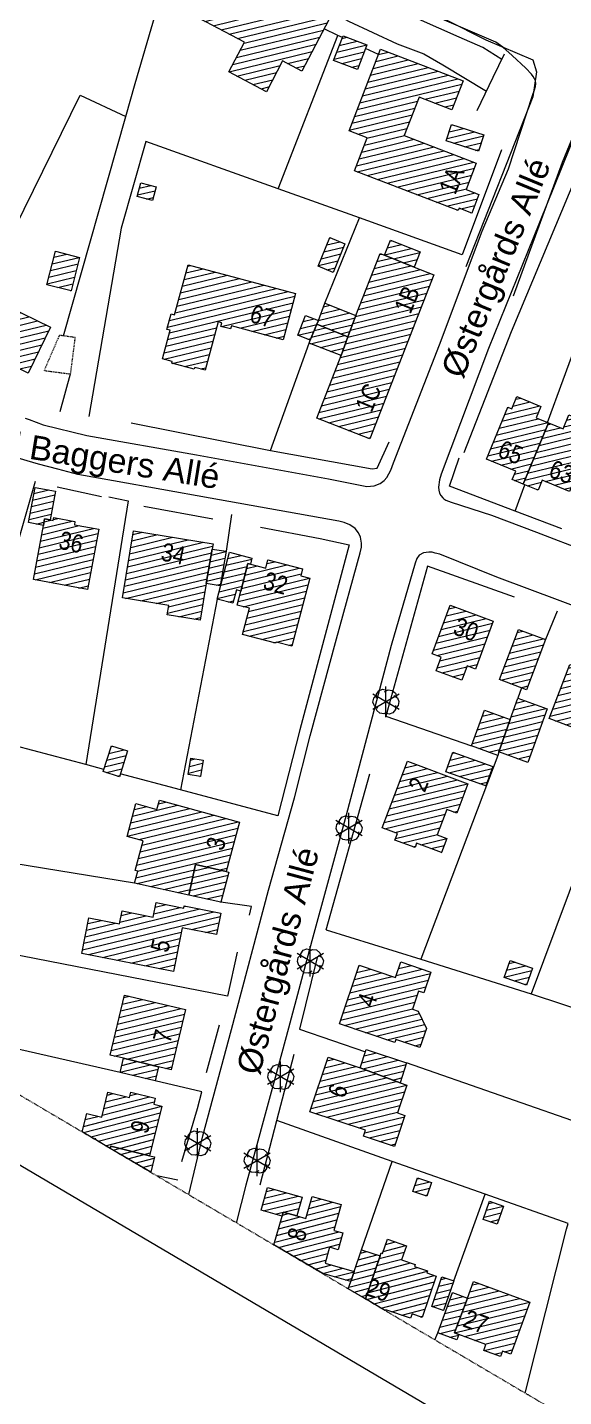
# Model space of a CAD drawing. Header units: metres. Extents: x 585637 to 586843, y 6137463 to 6138529.
# Drawn here: x 586256.3 to 586344.9, y 6137614.9 to 6137841.2 of the extents above; entities that cross this region are included whole.
import ezdxf
from ezdxf.enums import TextEntityAlignment as Align

# ---------------------------------------------------------------- set-up
doc = ezdxf.new("R2010")
doc.units = ezdxf.units.M
doc.header["$MEASUREMENT"] = 0
for name, pattern in [('DGN Style 3', [0.16129, 0.115207, -0.046083]), ('DGN Style 4', [34.633132, 17.30575, -8.652875, 0.021632, -8.652875]), ('DGN_STYLE_2', [0.030554, 0.018333, -0.012222])]:
    doc.linetypes.add(name, pattern=pattern)
for name, color, linetype, lineweight in [('adresse', 7, 'Continuous', 13), ('bygning', 252, 'Continuous', 0), ('bygning projekteret', 252, 'DGN Style 3', 13), ('bygværk', 252, 'DGN Style 4', 13), ('FRAME', 7, 'Continuous', 13), ('Grundkort', 7, 'Continuous', 13), ('hegn', 252, 'Continuous', 13), ('træ', 252, 'Continuous', 13), ('vandløbskant', 252, 'Continuous', 13), ('vejkant', 252, 'Continuous', 13), ('vejnavn', 7, 'Continuous', 13)]:
    doc.layers.add(name, color=color, linetype=linetype, lineweight=lineweight)
doc.layers.add('TC_S_VRM_20X05', color=6, linetype='DGN_STYLE_2', lineweight=0, plot=False)
doc.styles.add('Style-Arial', font='arial.ttf')

# ---------------------------------------------------------------- blocks, each defined once
blk = doc.blocks.new('TRAE')
at = {"color": 0, "linetype": 'ByBlock', "lineweight": -2}
for p, q in [((0, -0.253), (0, 0.253)), ((0.219, -0.127), (-0.219, 0.127)), ((0.219, 0.127), (-0.219, -0.127))]:
    blk.add_line(p, q, dxfattribs=at)
at = {"color": 0, "linetype": 'ByBlock', "lineweight": -2, "flags": 128}
for points in [[(-0.132, -0.104), (-0.188, -0.067), (-0.214, -0.005), (-0.202, 0.061), (-0.16, 0.104)], [(-0.155, 0.06), (-0.155, 0.126), (-0.117, 0.182), (-0.055, 0.207), (0.01, 0.192), (0.012, 0.191)], [(-0.023, 0.167), (0.038, 0.197), (0.105, 0.188), (0.156, 0.143), (0.174, 0.084)], [(0.133, 0.104), (0.189, 0.068), (0.216, 0.006), (0.203, -0.06), (0.162, -0.105)], [(0.027, -0.165), (-0.033, -0.196), (-0.099, -0.189), (-0.15, -0.145), (-0.169, -0.087)], [(0.158, -0.061), (0.156, -0.128), (0.117, -0.183), (0.054, -0.206), (-0.011, -0.19)]]:
    blk.add_lwpolyline(points, dxfattribs=at)

msp = doc.modelspace()

# ---------------------------------------------------------------- hatches: boundary and pattern name
at = {"layer": 'bygning', "lineweight": 0}
h = msp.add_hatch(dxfattribs=at)
h.set_pattern_fill('HATCH', color=256, scale=0.1, style=0, pattern_type=2)
h.set_pattern_definition([(13.65, (586286.0594, 6137794.9809), (-0.235989, 0.971756), [])])
h.paths.add_polyline_path([(586285.8, 6137842.15), (586278.92, 6137845.77), (586282.54, 6137852.64), (586283.48, 6137854.43), (586306.16, 6137842.51), (586301.69, 6137834.01), (586298.49, 6137835.69), (586295.82, 6137830.62), (586289.62, 6137833.89), (586292.2, 6137838.79), (586288.92, 6137840.51)], flags=0)
h = msp.add_hatch(dxfattribs=at)
h.set_pattern_fill('HATCH', color=256, scale=0.1, style=0, pattern_type=2)
h.set_pattern_definition([(13.65, (586300.9185, 6137840.6997), (-0.23599, 0.971756), [])])
h.paths.add_polyline_path([(586306.92, 6137835.79), (586308.37, 6137839.58), (586308.48, 6137839.87), (586312.43, 6137838.37), (586312.2, 6137837.77), (586310.87, 6137834.28)], flags=0)
h = msp.add_hatch(dxfattribs=at)
h.set_pattern_fill('HATCH', color=256, scale=0.1, style=0, pattern_type=2)
h.set_pattern_definition([(13.65, (586328.1161, 6137822.6007), (-0.23599, 0.971756), [])])
h.paths.add_polyline_path([(586328.33, 6137832.41), (586326.49, 6137827.63), (586321.05, 6137829.73), (586318.61, 6137823.37), (586330.51, 6137818.8), (586328.84, 6137814.45), (586330.95, 6137813.63), (586329.76, 6137810.53), (586327.66, 6137811.34), (586327.51, 6137810.96), (586310.38, 6137817.55), (586312.47, 6137822.99), (586309.47, 6137824.14), (586314.66, 6137837.65)], flags=0)
h = msp.add_hatch(dxfattribs=at)
h.set_pattern_fill('HATCH', color=256, scale=0.1, style=0, pattern_type=2)
h.set_pattern_definition([(13.65, (586317.3541, 6137797.1734), (-0.23599, 0.971756), [])])
h.paths.add_polyline_path([(586330.89, 6137820.76), (586325.54, 6137822.47), (586326.41, 6137825.18), (586331.75, 6137823.47)], flags=0)
h = msp.add_hatch(dxfattribs=at)
h.set_pattern_fill('HATCH', color=256, scale=0.1, style=0, pattern_type=2)
h.set_pattern_definition([(13.65, (586261.4569, 6137801.1175), (-0.23599, 0.971756), [])])
h.paths.add_polyline_path([(586275.04, 6137815.54), (586277.57, 6137814.88), (586276.97, 6137812.62), (586274.44, 6137813.29)], flags=0)
h = msp.add_hatch(dxfattribs=at)
h.set_pattern_fill('HATCH', color=256, scale=0.1, style=0, pattern_type=2)
h.set_pattern_definition([(13.65, (586276.0127, 6137814.5248), (-0.23599, 0.971756), [])])
h.paths.add_polyline_path([(586306.86, 6137800.75), (586304.36, 6137801.77), (586306.29, 6137806.49), (586308.79, 6137805.47)], flags=0)
h = msp.add_hatch(dxfattribs=at)
h.set_pattern_fill('HATCH', color=256, scale=0.1, style=0, pattern_type=2)
h.set_pattern_definition([(13.65, (586251.2079, 6137807.1205), (-0.23599, 0.971756), [])])
h.paths.add_polyline_path([(586263.54, 6137797.69), (586259.54, 6137798.71), (586260.94, 6137804.24), (586264.95, 6137803.22)], flags=0)
h = msp.add_hatch(dxfattribs=at)
h.set_pattern_fill('HATCH', color=256, scale=0.1, style=0, pattern_type=2)
h.set_pattern_definition([(13.65, (586309.1504, 6137837.3647), (-0.235989, 0.971756), [])])
h.paths.add_polyline_path([(586323.49, 6137800.34), (586312.93, 6137773.24), (586304.14, 6137776.67), (586308.16, 6137786.99), (586309.3, 6137790.08), (586310.62, 6137793.65), (586314.6, 6137803.87), (586315.34, 6137803.58), (586320.24, 6137801.61)], flags=0)
h = msp.add_hatch(dxfattribs=at)
h.set_pattern_fill('HATCH', color=256, scale=0.1, style=0, pattern_type=2)
h.set_pattern_definition([(13.65, (586306.3725, 6137803.528), (-0.23599, 0.971756), [])])
h.paths.add_polyline_path([(586316.31, 6137806.06), (586321.23, 6137804.15), (586320.24, 6137801.61), (586315.34, 6137803.58)], flags=0)
h = msp.add_hatch(dxfattribs=at)
h.set_pattern_fill('HATCH', color=256, scale=0.1, style=0, pattern_type=2)
h.set_pattern_definition([(13.65, (586305.8915, 6137788.8494), (-0.23599, 0.971756), [])])
h.paths.add_polyline_path([(586300.65, 6137797.24), (586298.59, 6137789.58), (586290.02, 6137791.89), (586289.88, 6137791.4), (586288.27, 6137791.83), (586288.43, 6137792.42), (586287.82, 6137792.58), (586285.67, 6137784.59), (586283.98, 6137785.05), (586283.9, 6137784.73), (586280.18, 6137785.73), (586280.26, 6137786.04), (586278.65, 6137786.48), (586279.91, 6137791.19), (586279.38, 6137791.33), (586280.07, 6137793.89), (586280.65, 6137793.73), (586282.87, 6137802.02)], flags=0)
h = msp.add_hatch(dxfattribs=at)
h.set_pattern_fill('HATCH', color=256, scale=0.1, style=0, pattern_type=2)
h.set_pattern_definition([(13.65, (586241.9624, 6137795.0013), (-0.23599, 0.971756), [])])
h.paths.add_polyline_path([(586260.12, 6137791.68), (586256.44, 6137784.11), (586246.93, 6137788.74), (586250.61, 6137796.31)], flags=0)
h = msp.add_hatch(dxfattribs=at)
h.set_pattern_fill('HATCH', color=256, scale=0.1, style=0, pattern_type=2)
h.set_pattern_definition([(13.65, (586302.4477, 6137791.279), (-0.23599, 0.97176), [])])
h.paths.add_polyline_path([(586304.15, 6137792.19), (586304.4, 6137792.8), (586305.5, 6137795.64), (586310.62, 6137793.65), (586309.3, 6137790.08)], flags=0)
h = msp.add_hatch(dxfattribs=at)
h.set_pattern_fill('HATCH', color=256, scale=0.1, style=0, pattern_type=2)
h.set_pattern_definition([(13.65, (586317.8049, 6137804.7164), (-0.23599, 0.971756), [])])
h.paths.add_polyline_path([(586304.15, 6137792.19), (586303.07, 6137789.56), (586301.02, 6137790.36), (586302.29, 6137793.62), (586304.4, 6137792.8)], flags=0)
h = msp.add_hatch(dxfattribs=at)
h.set_pattern_fill('HATCH', color=256, scale=0.1, style=0, pattern_type=2)
h.set_pattern_definition([(13.65, (586306.4706, 6137792.864), (-0.23599, 0.97176), [])])
h.paths.add_polyline_path([(586309.3, 6137790.08), (586308.16, 6137786.99), (586302.88, 6137789.05), (586303.07, 6137789.56), (586304.15, 6137792.19)], flags=0)
h = msp.add_hatch(dxfattribs=at)
h.set_pattern_fill('HATCH', color=256, scale=0.1, style=0, pattern_type=2)
h.set_pattern_definition([(13.65, (586348.2428, 6137763.9773), (-0.23599, 0.971756), [])])
h.paths.add_polyline_path([(586338.25, 6137765.77), (586336.46, 6137766.51), (586337.03, 6137767.89), (586332.17, 6137769.89), (586335.71, 6137778.47), (586336.37, 6137778.2), (586337.21, 6137780.24), (586341.17, 6137778.61), (586340.39, 6137776.72), (586342.42, 6137775.88)], flags=0)
h = msp.add_hatch(dxfattribs=at)
h.set_pattern_fill('HATCH', color=256, scale=0.1, style=0, pattern_type=2)
h.set_pattern_definition([(13.65, (586335.176, 6137771.7827), (-0.23599, 0.971756), [])])
h.paths.add_polyline_path([(586342.42, 6137775.88), (586344.86, 6137774.88), (586345.81, 6137777.19), (586349.29, 6137775.76), (586348.48, 6137773.78), (586349.53, 6137773.35), (586345.9, 6137764.55), (586341.41, 6137766.4), (586340.73, 6137764.75), (586338.25, 6137765.77)], flags=0)
h = msp.add_hatch(dxfattribs=at)
h.set_pattern_fill('HATCH', color=256, scale=0.1, style=0, pattern_type=2)
h.set_pattern_definition([(13.65, (586275.5706, 6137751.1138), (-0.23599, 0.971756), [])])
h.paths.add_polyline_path([(586259.16, 6137760.02), (586258.96, 6137758.94), (586256.49, 6137759.39), (586257.57, 6137765.21), (586260.94, 6137764.59), (586260.06, 6137759.85)], flags=0)
h = msp.add_hatch(dxfattribs=at)
h.set_pattern_fill('HATCH', color=256, scale=0.1, style=0, pattern_type=2)
h.set_pattern_definition([(13.65, (586257.7261, 6137761.275), (-0.23599, 0.971756), [])])
h.paths.add_polyline_path([(586259.16, 6137760.02), (586260.06, 6137759.85), (586260.57, 6137759.75), (586260.66, 6137760.22), (586264.18, 6137759.56), (586264.08, 6137759.03), (586268.1, 6137758.29), (586266.24, 6137748.31), (586257.3, 6137749.97), (586258.96, 6137758.94)], flags=0)
h = msp.add_hatch(dxfattribs=at)
h.set_pattern_fill('HATCH', color=256, scale=0.1, style=0, pattern_type=2)
h.set_pattern_definition([(13.65, (586287.9593, 6137751.6254), (-0.23599, 0.971756), [])])
h.paths.add_polyline_path([(586285.87, 6137749.34), (586284.88, 6137743.27), (586279.42, 6137744.16), (586279.67, 6137745.69), (586272.02, 6137746.94), (586273.84, 6137758.06), (586287, 6137755.9), (586286.85, 6137755.03)], flags=0)
h = msp.add_hatch(dxfattribs=at)
h.set_pattern_fill('HATCH', color=256, scale=0.1, style=0, pattern_type=2)
h.set_pattern_definition([(13.65, (586290.2566, 6137749.7292), (-0.23599, 0.97176), [])])
h.paths.add_polyline_path([(586289.14, 6137754.65), (586288.2, 6137748.96), (586285.87, 6137749.34), (586286.85, 6137755.03)], flags=0)
h = msp.add_hatch(dxfattribs=at)
h.set_pattern_fill('HATCH', color=256, scale=0.1, style=0, pattern_type=2)
h.set_pattern_definition([(13.65, (586290.4743, 6137749.5759), (-0.23599, 0.97176), [])])
h.paths.add_polyline_path([(586292.77, 6137752.66), (586291.59, 6137748.07), (586290.85, 6137748.26), (586290.28, 6137746.07), (586287.67, 6137746.75), (586289.69, 6137754.49), (586293.43, 6137753.51), (586293.18, 6137752.55)], flags=0)
h = msp.add_hatch(dxfattribs=at)
h.set_pattern_fill('HATCH', color=256, scale=0.1, style=0, pattern_type=2)
h.set_pattern_definition([(13.65, (586283.337, 6137718.7068), (-0.23599, 0.971756), [])])
h.paths.add_polyline_path([(586293.18, 6137752.55), (586295.72, 6137751.89), (586296.07, 6137753.22), (586301.79, 6137751.73), (586301.5, 6137750.6), (586302.97, 6137750.22), (586300.03, 6137738.97), (586297.43, 6137739.64), (586297.38, 6137739.45), (586291.87, 6137740.88), (586293, 6137745.23), (586290.99, 6137745.75), (586291.59, 6137748.07), (586292.77, 6137752.66)], flags=0)
h = msp.add_hatch(dxfattribs=at)
h.set_pattern_fill('HATCH', color=256, scale=0.1, style=0, pattern_type=2)
h.set_pattern_definition([(13.6499, (586425.2875, 6137754.8306), (-0.235989, 0.971756), [])])
h.paths.add_polyline_path([(586326.2, 6137745.75), (586333.32, 6137743.08), (586330.36, 6137735.19), (586328.99, 6137735.7), (586328.1, 6137733.33), (586323.88, 6137734.91), (586324.72, 6137737.14), (586323.19, 6137737.72)], flags=0)
h = msp.add_hatch(dxfattribs=at)
h.set_pattern_fill('HATCH', color=256, scale=0.1, style=0, pattern_type=2)
h.set_pattern_definition([(13.65, (586329.0761, 6137738.2036), (-0.23599, 0.971756), [])])
h.paths.add_polyline_path([(586338.82, 6137731.75), (586334.34, 6137733.44), (586337.47, 6137741.74), (586341.94, 6137740.05)], flags=0)
h = msp.add_hatch(dxfattribs=at)
h.set_pattern_fill('HATCH', color=256, scale=0.1, style=0, pattern_type=2)
h.set_pattern_definition([(13.65, (586336.8842, 6137684.8349), (-0.235989, 0.971756), [])])
h.paths.add_polyline_path([(586345.95, 6137735.92), (586350.52, 6137734.18), (586351.29, 6137735.2), (586353.39, 6137734.39), (586353.7, 6137733.21), (586354.51, 6137732.9), (586352.83, 6137728.5), (586355.12, 6137727.63), (586353.72, 6137723.98), (586351.5, 6137724.83), (586351.09, 6137723.75), (586342.55, 6137727)], flags=0)
h = msp.add_hatch(dxfattribs=at)
h.set_pattern_fill('HATCH', color=256, scale=0.1, style=0, pattern_type=2)
h.set_pattern_definition([(13.65, (586347.2761, 6137726.8896), (-0.23599, 0.971756), [])])
h.paths.add_polyline_path([(586336.08, 6137726.87), (586337.35, 6137730.38), (586342.23, 6137728.6), (586339.02, 6137719.76), (586334.24, 6137721.5)], flags=0)
h = msp.add_hatch(dxfattribs=at)
h.set_pattern_fill('HATCH', color=256, scale=0.1, style=0, pattern_type=2)
h.set_pattern_definition([(13.65, (586336.5137, 6137722.4263), (-0.23599, 0.97176), [])])
h.paths.add_polyline_path([(586334.24, 6137721.5), (586334.04, 6137720.92), (586329.72, 6137722.49), (586331.86, 6137728.4), (586336.08, 6137726.87)], flags=0)
h = msp.add_hatch(dxfattribs=at)
h.set_pattern_fill('HATCH', color=256, scale=0.1, style=0, pattern_type=2)
h.set_pattern_definition([(13.65, (586247.6081, 6137721.0121), (-0.23599, 0.971756), [])])
h.paths.add_polyline_path([(586270.19, 6137722.51), (586272.87, 6137721.65), (586271.51, 6137717.4), (586268.82, 6137718.26)], flags=0)
h = msp.add_hatch(dxfattribs=at)
h.set_pattern_fill('HATCH', color=256, scale=0.1, style=0, pattern_type=2)
h.set_pattern_definition([(13.65, (586270.0994, 6137720.0368), (-0.23599, 0.971756), [])])
h.paths.add_polyline_path([(586285.36, 6137720.11), (586284.93, 6137717.41), (586282.87, 6137717.74), (586283.31, 6137720.44)], flags=0)
h = msp.add_hatch(dxfattribs=at)
h.set_pattern_fill('HATCH', color=256, scale=0.1, style=0, pattern_type=2)
h.set_pattern_definition([(13.65, (586331.8901, 6137723.5939), (-0.23599, 0.97176), [])])
h.paths.add_polyline_path([(586333.23, 6137719.09), (586332.08, 6137715.86), (586325.5, 6137718.21), (586326.65, 6137721.43)], flags=0)
h = msp.add_hatch(dxfattribs=at)
h.set_pattern_fill('HATCH', color=256, scale=0.1, style=0, pattern_type=2)
h.set_pattern_definition([(13.65, (586329.1677, 6137718.3185), (-0.23599, 0.971756), [])])
h.paths.add_polyline_path([(586329.12, 6137716.22), (586327.29, 6137711.36), (586325.64, 6137711.99), (586324.05, 6137707.76), (586325.65, 6137707.16), (586324.78, 6137704.84), (586320.65, 6137706.4), (586320.39, 6137705.69), (586317.07, 6137706.93), (586317.47, 6137708), (586314.95, 6137708.94), (586319.11, 6137719.98)], flags=0)
h = msp.add_hatch(dxfattribs=at)
h.set_pattern_fill('HATCH', color=256, scale=0.1, style=0, pattern_type=2)
h.set_pattern_definition([(13.65, (586285.8747, 6137698.3789), (-0.23599, 0.971756), [])])
h.paths.add_polyline_path([(586284.11, 6137702.86), (586283.01, 6137697.83), (586274, 6137699.81), (586274.54, 6137701.78), (586274.12, 6137701.9), (586275.45, 6137706.8), (586272.79, 6137707.53), (586274.26, 6137712.94), (586277.71, 6137712), (586278.12, 6137713.49), (586291.37, 6137709.88), (586289.16, 6137701.75)], flags=0)
h = msp.add_hatch(dxfattribs=at)
h.set_pattern_fill('HATCH', color=256, scale=0.1, style=0, pattern_type=2)
h.set_pattern_definition([(13.65, (586283.5993, 6137694.5628), (-0.23599, 0.97176), [])])
h.paths.add_polyline_path([(586289.16, 6137701.75), (586289.62, 6137701.62), (586288.28, 6137696.68), (586283.01, 6137697.83), (586284.11, 6137702.86)], flags=0)
h = msp.add_hatch(dxfattribs=at)
h.set_pattern_fill('HATCH', color=256, scale=0.1, style=0, pattern_type=2)
h.set_pattern_definition([(13.65, (586275.8441, 6137677.9321), (-0.23599, 0.971756), [])])
h.paths.add_polyline_path([(586265.33, 6137688.2), (586266.48, 6137694.06), (586271.53, 6137693.06), (586271.96, 6137695.2), (586277.09, 6137694.18), (586277.57, 6137696.58), (586282.15, 6137695.67), (586282.23, 6137696.05), (586288.29, 6137694.85), (586287.59, 6137691.3), (586281.88, 6137692.43), (586280.45, 6137685.21)], flags=0)
h = msp.add_hatch(dxfattribs=at)
h.set_pattern_fill('HATCH', color=256, scale=0.1, style=0, pattern_type=2)
h.set_pattern_definition([(13.65, (586324.8383, 6137713.1409), (-0.235989, 0.971756), [])])
h.paths.add_polyline_path([(586307.87, 6137676.54), (586311.14, 6137686.23), (586317.16, 6137684.19), (586318.04, 6137686.78), (586323.01, 6137685.11), (586321.84, 6137681.65), (586320.96, 6137681.95), (586319.96, 6137678.97), (586320.91, 6137678.65), (586322.25, 6137675.76), (586321.19, 6137672.64), (586317.2, 6137673.98), (586317.02, 6137673.45)], flags=0)
h = msp.add_hatch(dxfattribs=at)
h.set_pattern_fill('HATCH', color=256, scale=0.1, style=0, pattern_type=2)
h.set_pattern_definition([(13.65, (586346.6155, 6137687.0702), (-0.23599, 0.971756), [])])
h.paths.add_polyline_path([(586336.08, 6137687.04), (586339.79, 6137685.75), (586338.82, 6137682.94), (586335.1, 6137684.23)], flags=0)
h = msp.add_hatch(dxfattribs=at)
h.set_pattern_fill('HATCH', color=256, scale=0.1, style=0, pattern_type=2)
h.set_pattern_definition([(13.65, (586273.1935, 6137669.7836), (-0.23599, 0.971756), [])])
h.paths.add_polyline_path([(586272.2, 6137670.85), (586269.99, 6137671.38), (586272.36, 6137681.3), (586282.43, 6137678.89), (586280.05, 6137668.95), (586278, 6137669.44)], flags=0)
h = msp.add_hatch(dxfattribs=at)
h.set_pattern_fill('HATCH', color=256, scale=0.1, style=0, pattern_type=2)
h.set_pattern_definition([(13.65, (586252.8249, 6137684.5876), (-0.23599, 0.971756), [])])
h.paths.add_polyline_path([(586277.45, 6137667.13), (586271.64, 6137668.52), (586272.2, 6137670.85), (586278, 6137669.44)], flags=0)
h = msp.add_hatch(dxfattribs=at)
h.set_pattern_fill('HATCH', color=256, scale=0.1, style=0, pattern_type=2)
h.set_pattern_definition([(13.65, (586314.8097, 6137669.5085), (-0.23599, 0.971756), [])])
h.paths.add_polyline_path([(586317.9, 6137666.79), (586319, 6137666.43), (586317.47, 6137661.82), (586318.7, 6137661.42), (586317, 6137656.3), (586311.88, 6137658), (586312.2, 6137658.98), (586303.01, 6137662.03), (586306, 6137671.04), (586311.32, 6137669.28)], flags=0)
h = msp.add_hatch(dxfattribs=at)
h.set_pattern_fill('HATCH', color=256, scale=0.1, style=0, pattern_type=2)
h.set_pattern_definition([(13.65, (586314.037, 6137676.8895), (-0.23599, 0.97176), [])])
h.paths.add_polyline_path([(586312.33, 6137672.31), (586318.99, 6137670.1), (586317.9, 6137666.79), (586311.32, 6137669.28)], flags=0)
h = msp.add_hatch(dxfattribs=at)
h.set_pattern_fill('HATCH', color=256, scale=0.1, style=0, pattern_type=2)
h.set_pattern_definition([(13.65, (586303.582, 6137644.7158), (-0.23599, 0.971756), [])])
h.paths.add_polyline_path([(586320.04, 6137648.85), (586320.79, 6137651.09), (586323.1, 6137650.32), (586322.34, 6137648.08)], flags=0)
h = msp.add_hatch(dxfattribs=at)
h.set_pattern_fill('HATCH', color=256, scale=0.1, style=0, pattern_type=2)
h.set_pattern_definition([(13.6499, (586363.9653, 6137625.2673), (-0.235989, 0.971756), [])])
h.paths.add_polyline_path([(586298.6, 6137645.43), (586298.41, 6137644.76), (586294.94, 6137645.74), (586296.01, 6137649.5), (586301.7, 6137647.89), (586300.82, 6137644.8)], flags=0)
h = msp.add_hatch(dxfattribs=at)
h.set_pattern_fill('HATCH', color=256, scale=0.1, style=0, pattern_type=2)
h.set_pattern_definition([(13.65, (586321.4792, 6137649.3202), (-0.23599, 0.971756), [])])
h.paths.add_polyline_path([(586331.65, 6137644.22), (586332.68, 6137647.22), (586335.01, 6137646.42), (586333.98, 6137643.42)], flags=0)
h = msp.add_hatch(dxfattribs=at)
h.set_pattern_fill('HATCH', color=256, scale=0.1, style=0, pattern_type=2)
h.set_pattern_definition([(13.65, (586326.8212, 6137627.6178), (-0.23599, 0.97176), [])])
h.paths.add_polyline_path([(586323.14, 6137629.84), (586324.83, 6137634.75), (586326.78, 6137634.08), (586325.1, 6137629.17)], flags=0)
h = msp.add_hatch(dxfattribs=at)
h.set_pattern_fill('HATCH', color=256, scale=0.1, style=0, pattern_type=2)
h.set_pattern_definition([(13.65, (586329.7314, 6137626.6602), (-0.23599, 0.97176), [])])
h.paths.add_polyline_path([(586327.62, 6137625.18), (586327.31, 6137624.34), (586324.15, 6137625.49), (586326.57, 6137632.12), (586329.06, 6137631.21), (586326.91, 6137625.45)], flags=0)
h = msp.add_hatch(dxfattribs=at)
h.set_pattern_fill('HATCH', color=256, scale=0.1, style=0, pattern_type=2)
h.set_pattern_definition([(13.65, (586333.9054, 6137644.6688), (-0.23599, 0.971756), [])])
h.paths.add_polyline_path([(586329.06, 6137631.21), (586330.06, 6137633.94), (586339.33, 6137630.56), (586336.19, 6137621.96), (586334.83, 6137622.46), (586334.5, 6137621.56), (586331.76, 6137622.56), (586332.11, 6137623.54), (586327.62, 6137625.18), (586326.91, 6137625.45)], flags=0)

# ---------------------------------------------------------------- linework, layer by layer
for p, q in [((586268.68, 6137661.43), (586277.28, 6137663.65)), ((586268.95, 6137662.54), (586276.47, 6137664.48)), ((586269.23, 6137663.64), (586272.59, 6137664.51)), ((586269.5, 6137664.74), (586270.53, 6137665.01)), ((586273.28, 6137664.68), (586274.42, 6137664.98)), ((586265.59, 6137659.6), (586278.51, 6137662.94)), ((586265.59, 6137658.57), (586278.24, 6137661.83)), ((586265.86, 6137660.71), (586267.98, 6137661.25)), ((586266.8, 6137657.85), (586277.97, 6137660.73)), ((586268.02, 6137657.13), (586277.7, 6137659.63)), ((586269.24, 6137656.41), (586277.43, 6137658.53)), ((586271.52, 6137655.97), (586277.16, 6137657.43)), ((586270.47, 6137655.69), (586271.53, 6137655.97)), ((586271.68, 6137654.97), (586273.58, 6137655.46)), ((586272.9, 6137654.25), (586275.62, 6137654.96)), ((586273.56, 6137655.47), (586276.89, 6137656.32)), ((586275.61, 6137654.96), (586276.62, 6137655.22)), ((586274.12, 6137653.54), (586277.26, 6137654.35)), ((586275.34, 6137652.82), (586276.99, 6137653.25)), ((586276.56, 6137652.1), (586276.72, 6137652.14)), ((586302.52, 6137644.92), (586308.1, 6137646.36)), ((586302.83, 6137646.04), (586306.78, 6137647.06)), ((586303.15, 6137647.15), (586304.86, 6137647.59)), ((586297.51, 6137641.57), (586307.47, 6137644.14)), ((586297.82, 6137642.68), (586307.78, 6137645.25)), ((586298.14, 6137643.79), (586301.4, 6137644.63)), ((586298.45, 6137644.91), (586299.49, 6137645.18)), ((586297.19, 6137640.45), (586307.15, 6137643.02)), ((586297.8, 6137639.58), (586307.84, 6137642.17)), ((586299.01, 6137638.86), (586308.22, 6137641.23)), ((586300.23, 6137638.14), (586307.91, 6137640.12)), ((586311.37, 6137638.67), (586312.4, 6137638.93)), ((586314.46, 6137637.74), (586318.58, 6137638.8)), ((586315.12, 6137638.94), (586318.86, 6137639.91)), ((586315.51, 6137640.08), (586317.14, 6137640.5)), ((586301.45, 6137637.42), (586305.96, 6137638.59)), ((586302.67, 6137636.7), (586305.64, 6137637.47)), ((586303.88, 6137635.98), (586306.61, 6137636.69)), ((586310.59, 6137636.4), (586314.33, 6137637.37)), ((586310.98, 6137637.54), (586314.12, 6137638.35)), ((586313.68, 6137635.47), (586319.65, 6137637.02)), ((586314.07, 6137636.61), (586318.2, 6137637.67)), ((586305.1, 6137635.27), (586308.52, 6137636.15)), ((586307, 6137634.72), (586310.31, 6137635.58)), ((586308.9, 6137634.18), (586309.92, 6137634.45)), ((586309.82, 6137634.14), (586313.55, 6137635.1)), ((586310.2, 6137635.27), (586313.94, 6137636.24)), ((586312.51, 6137632.07), (586323.61, 6137634.94)), ((586312.9, 6137633.21), (586322.43, 6137635.67)), ((586313.29, 6137634.34), (586320.77, 6137636.27)), ((586309.43, 6137633.01), (586313.16, 6137633.97)), ((586310.3, 6137632.2), (586312.77, 6137632.84)), ((586312.34, 6137631), (586323.58, 6137633.9)), ((586313.56, 6137630.28), (586323.19, 6137632.77)), ((586311.52, 6137631.48), (586312.38, 6137631.7)), ((586314.78, 6137629.56), (586322.8, 6137631.63)), ((586316.47, 6137628.97), (586322.41, 6137630.5)), ((586318.19, 6137628.38), (586322.02, 6137629.37)), ((586321.24, 6137628.13), (586321.63, 6137628.23))]:
    msp.add_line(p, q, dxfattribs=at)
at = {"layer": 'bygning', "lineweight": 0, "flags": 128}
for points in [[(586285.8, 6137842.15), (586278.92, 6137845.77), (586282.54, 6137852.64), (586283.48, 6137854.43), (586306.16, 6137842.51), (586301.69, 6137834.01), (586298.49, 6137835.69), (586295.82, 6137830.62), (586289.62, 6137833.89), (586292.2, 6137838.79), (586288.92, 6137840.51)], [(586306.92, 6137835.79), (586308.37, 6137839.58), (586308.48, 6137839.87), (586312.43, 6137838.37), (586312.2, 6137837.77), (586310.87, 6137834.28)], [(586328.33, 6137832.41), (586326.49, 6137827.63), (586321.05, 6137829.73), (586318.61, 6137823.37), (586330.51, 6137818.8), (586328.84, 6137814.45), (586330.95, 6137813.63), (586329.76, 6137810.53), (586327.66, 6137811.34), (586327.51, 6137810.96), (586310.38, 6137817.55), (586312.47, 6137822.99), (586309.47, 6137824.14), (586314.66, 6137837.65)], [(586330.89, 6137820.76), (586325.54, 6137822.47), (586326.41, 6137825.18), (586331.75, 6137823.47)], [(586275.04, 6137815.54), (586277.57, 6137814.88), (586276.97, 6137812.62), (586274.44, 6137813.29)], [(586306.86, 6137800.75), (586304.36, 6137801.77), (586306.29, 6137806.49), (586308.79, 6137805.47)], [(586263.54, 6137797.69), (586259.54, 6137798.71), (586260.94, 6137804.24), (586264.95, 6137803.22)], [(586323.49, 6137800.34), (586312.93, 6137773.24), (586304.14, 6137776.67), (586308.16, 6137786.99), (586309.3, 6137790.08), (586310.62, 6137793.65), (586314.6, 6137803.87), (586315.34, 6137803.58), (586320.24, 6137801.61)], [(586316.31, 6137806.06), (586321.23, 6137804.15), (586320.24, 6137801.61), (586315.34, 6137803.58)], [(586300.65, 6137797.24), (586298.59, 6137789.58), (586290.02, 6137791.89), (586289.88, 6137791.4), (586288.27, 6137791.83), (586288.43, 6137792.42), (586287.82, 6137792.58), (586285.67, 6137784.59), (586283.98, 6137785.05), (586283.9, 6137784.73), (586280.18, 6137785.73), (586280.26, 6137786.04), (586278.65, 6137786.48), (586279.91, 6137791.19), (586279.38, 6137791.33), (586280.07, 6137793.89), (586280.65, 6137793.73), (586282.87, 6137802.02)], [(586260.12, 6137791.68), (586256.44, 6137784.11), (586246.93, 6137788.74), (586250.61, 6137796.31)], [(586304.15, 6137792.19), (586304.4, 6137792.8), (586305.5, 6137795.64), (586310.62, 6137793.65), (586309.3, 6137790.08)], [(586304.15, 6137792.19), (586303.07, 6137789.56), (586301.02, 6137790.36), (586302.29, 6137793.62), (586304.4, 6137792.8)], [(586309.3, 6137790.08), (586308.16, 6137786.99), (586302.88, 6137789.05), (586303.07, 6137789.56), (586304.15, 6137792.19)], [(586338.25, 6137765.77), (586336.46, 6137766.51), (586337.03, 6137767.89), (586332.17, 6137769.89), (586335.71, 6137778.47), (586336.37, 6137778.2), (586337.21, 6137780.24), (586341.17, 6137778.61), (586340.39, 6137776.72), (586342.42, 6137775.88)], [(586342.42, 6137775.88), (586344.86, 6137774.88), (586345.81, 6137777.19), (586349.29, 6137775.76), (586348.48, 6137773.78), (586349.53, 6137773.35), (586345.9, 6137764.55), (586341.41, 6137766.4), (586340.73, 6137764.75), (586338.25, 6137765.77)], [(586259.16, 6137760.02), (586258.96, 6137758.94), (586256.49, 6137759.39), (586257.57, 6137765.21), (586260.94, 6137764.59), (586260.06, 6137759.85)], [(586259.16, 6137760.02), (586260.06, 6137759.85), (586260.57, 6137759.75), (586260.66, 6137760.22), (586264.18, 6137759.56), (586264.08, 6137759.03), (586268.1, 6137758.29), (586266.24, 6137748.31), (586257.3, 6137749.97), (586258.96, 6137758.94)], [(586285.87, 6137749.34), (586284.88, 6137743.27), (586279.42, 6137744.16), (586279.67, 6137745.69), (586272.02, 6137746.94), (586273.84, 6137758.06), (586287, 6137755.9), (586286.85, 6137755.03)], [(586289.14, 6137754.65), (586288.2, 6137748.96), (586285.87, 6137749.34), (586286.85, 6137755.03)], [(586292.77, 6137752.66), (586291.59, 6137748.07), (586290.85, 6137748.26), (586290.28, 6137746.07), (586287.67, 6137746.75), (586289.69, 6137754.49), (586293.43, 6137753.51), (586293.18, 6137752.55)], [(586293.18, 6137752.55), (586295.72, 6137751.89), (586296.07, 6137753.22), (586301.79, 6137751.73), (586301.5, 6137750.6), (586302.97, 6137750.22), (586300.03, 6137738.97), (586297.43, 6137739.64), (586297.38, 6137739.45), (586291.87, 6137740.88), (586293, 6137745.23), (586290.99, 6137745.75), (586291.59, 6137748.07), (586292.77, 6137752.66)], [(586326.2, 6137745.75), (586333.32, 6137743.08), (586330.36, 6137735.19), (586328.99, 6137735.7), (586328.1, 6137733.33), (586323.88, 6137734.91), (586324.72, 6137737.14), (586323.19, 6137737.72)], [(586338.82, 6137731.75), (586334.34, 6137733.44), (586337.47, 6137741.74), (586341.94, 6137740.05)], [(586345.95, 6137735.92), (586350.52, 6137734.18), (586351.29, 6137735.2), (586353.39, 6137734.39), (586353.7, 6137733.21), (586354.51, 6137732.9), (586352.83, 6137728.5), (586355.12, 6137727.63), (586353.72, 6137723.98), (586351.5, 6137724.83), (586351.09, 6137723.75), (586342.55, 6137727)], [(586336.08, 6137726.87), (586337.35, 6137730.38), (586342.23, 6137728.6), (586339.02, 6137719.76), (586334.24, 6137721.5)], [(586334.24, 6137721.5), (586334.04, 6137720.92), (586329.72, 6137722.49), (586331.86, 6137728.4), (586336.08, 6137726.87)], [(586270.19, 6137722.51), (586272.87, 6137721.65), (586271.51, 6137717.4), (586268.82, 6137718.26)], [(586285.36, 6137720.11), (586284.93, 6137717.41), (586282.87, 6137717.74), (586283.31, 6137720.44)], [(586333.23, 6137719.09), (586332.08, 6137715.86), (586325.5, 6137718.21), (586326.65, 6137721.43)], [(586329.12, 6137716.22), (586327.29, 6137711.36), (586325.64, 6137711.99), (586324.05, 6137707.76), (586325.65, 6137707.16), (586324.78, 6137704.84), (586320.65, 6137706.4), (586320.39, 6137705.69), (586317.07, 6137706.93), (586317.47, 6137708), (586314.95, 6137708.94), (586319.11, 6137719.98)], [(586284.11, 6137702.86), (586283.01, 6137697.83), (586274, 6137699.81), (586274.54, 6137701.78), (586274.12, 6137701.9), (586275.45, 6137706.8), (586272.79, 6137707.53), (586274.26, 6137712.94), (586277.71, 6137712), (586278.12, 6137713.49), (586291.37, 6137709.88), (586289.16, 6137701.75)], [(586289.16, 6137701.75), (586289.62, 6137701.62), (586288.28, 6137696.68), (586283.01, 6137697.83), (586284.11, 6137702.86)], [(586265.33, 6137688.2), (586266.48, 6137694.06), (586271.53, 6137693.06), (586271.96, 6137695.2), (586277.09, 6137694.18), (586277.57, 6137696.58), (586282.15, 6137695.67), (586282.23, 6137696.05), (586288.29, 6137694.85), (586287.59, 6137691.3), (586281.88, 6137692.43), (586280.45, 6137685.21)], [(586307.87, 6137676.54), (586311.14, 6137686.23), (586317.16, 6137684.19), (586318.04, 6137686.78), (586323.01, 6137685.11), (586321.84, 6137681.65), (586320.96, 6137681.95), (586319.96, 6137678.97), (586320.91, 6137678.65), (586322.25, 6137675.76), (586321.19, 6137672.64), (586317.2, 6137673.98), (586317.02, 6137673.45)], [(586336.08, 6137687.04), (586339.79, 6137685.75), (586338.82, 6137682.94), (586335.1, 6137684.23)], [(586272.2, 6137670.85), (586269.99, 6137671.38), (586272.36, 6137681.3), (586282.43, 6137678.89), (586280.05, 6137668.95), (586278, 6137669.44)], [(586277.45, 6137667.13), (586271.64, 6137668.52), (586272.2, 6137670.85), (586278, 6137669.44)], [(586317.9, 6137666.79), (586319, 6137666.43), (586317.47, 6137661.82), (586318.7, 6137661.42), (586317, 6137656.3), (586311.88, 6137658), (586312.2, 6137658.98), (586303.01, 6137662.03), (586306, 6137671.04), (586311.32, 6137669.28)], [(586312.33, 6137672.31), (586318.99, 6137670.1), (586317.9, 6137666.79), (586311.32, 6137669.28)], [(586320.04, 6137648.85), (586320.79, 6137651.09), (586323.1, 6137650.32), (586322.34, 6137648.08)], [(586298.6, 6137645.43), (586298.41, 6137644.76), (586294.94, 6137645.74), (586296.01, 6137649.5), (586301.7, 6137647.89), (586300.82, 6137644.8)], [(586331.65, 6137644.22), (586332.68, 6137647.22), (586335.01, 6137646.42), (586333.98, 6137643.42)], [(586323.14, 6137629.84), (586324.83, 6137634.75), (586326.78, 6137634.08), (586325.1, 6137629.17)], [(586327.62, 6137625.18), (586327.31, 6137624.34), (586324.15, 6137625.49), (586326.57, 6137632.12), (586329.06, 6137631.21), (586326.91, 6137625.45)], [(586329.06, 6137631.21), (586330.06, 6137633.94), (586339.33, 6137630.56), (586336.19, 6137621.96), (586334.83, 6137622.46), (586334.5, 6137621.56), (586331.76, 6137622.56), (586332.11, 6137623.54), (586327.62, 6137625.18), (586326.91, 6137625.45)]]:
    msp.add_lwpolyline(points, close=True, dxfattribs=at)
for points in [[(586265.37, 6137658.7), (586266.11, 6137661.71), (586268.6, 6137661.1), (586269.62, 6137665.23), (586273.2, 6137664.36), (586273.41, 6137665.23), (586277.43, 6137664.24), (586277.19, 6137663.27), (586278.51, 6137662.95), (586276.5, 6137654.74), (586270.1, 6137656.32), (586270.01, 6137655.96), (586270.01, 6137655.96), (586267.61, 6137657.38), (586267.65, 6137657.54), (586267.11, 6137657.67), (586267.11, 6137657.67), (586265.37, 6137658.7)], [(586270.01, 6137655.96), (586270.1, 6137656.32), (586276.5, 6137654.74), (586277.31, 6137654.54), (586276.69, 6137652.02), (586276.69, 6137652.02), (586270.01, 6137655.96)], [(586297.07, 6137640.01), (586298.41, 6137644.76), (586298.6, 6137645.43), (586300.82, 6137644.8), (586302.36, 6137644.36), (586303.39, 6137648.01), (586308.18, 6137646.66), (586306.98, 6137642.41), (586308.44, 6137642), (586307.65, 6137639.22), (586306.25, 6137639.61), (586305.51, 6137637), (586310.33, 6137635.64), (586309.75, 6137633.94), (586305.12, 6137635.26), (586305.12, 6137635.26), (586297.07, 6137640.01)], [(586312.17, 6137631.1), (586314.61, 6137638.18), (586314.78, 6137638.68), (586315, 6137638.6), (586315.81, 6137640.95), (586318.95, 6137639.88), (586318.15, 6137637.53), (586320.43, 6137636.75), (586320.31, 6137636.43), (586322.44, 6137635.7), (586322.33, 6137635.38), (586323.9, 6137634.84), (586321.56, 6137628.02), (586319.89, 6137628.6), (586319.64, 6137627.88), (586315.55, 6137629.28), (586315.5, 6137629.13), (586315.5, 6137629.13), (586312.17, 6137631.1)], [(586309.35, 6137632.76), (586309.75, 6137633.94), (586310.33, 6137635.64), (586311.56, 6137639.22), (586314.61, 6137638.18), (586312.17, 6137631.1), (586312.17, 6137631.1), (586309.35, 6137632.76)]]:
    msp.add_lwpolyline(points, dxfattribs=at)
at = {"layer": 'bygning projekteret', "flags": 128}
msp.add_lwpolyline([(586261.59, 6137790.34), (586259.07, 6137784.53), (586263.45, 6137783.96), (586264.23, 6137789.99)], close=True, dxfattribs=at)
at = {"layer": 'bygværk', "flags": 128}
msp.add_lwpolyline([(586330.63, 6137827.5), (586333.32, 6137833.03), (586335.18, 6137836.85)], dxfattribs=at)
at = {"layer": 'FRAME', "flags": 128}
msp.add_lwpolyline([(585938.38, 6138529.29), (586842.57, 6137996.1), (586540.94, 6137484.59), (585636.75, 6138017.78)], close=True, dxfattribs=at)
at = {"layer": 'Grundkort', "color": 7, "transparency": 33554534, "flags": 128}
for points in [[(586293.55, 6137858.09), (586305.26, 6137852.89), (586319.06, 6137845.79), (586332.06, 6137839.19), (586339.85, 6137835.89), (586340.45, 6137833.89), (586339.85, 6137829.79), (586328.76, 6137801.69)], [(586336.65, 6137796.89), (586344.76, 6137818.99), (586347.55, 6137825.79), (586351.15, 6137828.39), (586355.46, 6137828.69), (586368.06, 6137823.49), (586412.56, 6137800.79), (586451.75, 6137779.7)]]:
    msp.add_lwpolyline(points, dxfattribs=at)
at = {"layer": 'hegn'}
for p, q in [((586307.63, 6137839.93), (586305.37, 6137841)), ((586297.77, 6137814.56), (586307.63, 6137839.93)), ((586308.37, 6137839.58), (586307.63, 6137839.93)), ((586314.32, 6137836.77), (586312.2, 6137837.77)), ((586262.28, 6137790.25), (586272.56, 6137826.49)), ((586311.21, 6137809.75), (586297.77, 6137814.56)), ((586305.5, 6137795.64), (586311.21, 6137809.75)), ((586296.49, 6137771.32), (586302.88, 6137789.05)), ((586261.74, 6137777.75), (586263.45, 6137783.96)), ((586273.45, 6137775.86), (586296.49, 6137771.32)), ((586249.19, 6137736.74), (586257.65, 6137766.22)), ((586336.95, 6137761.28), (586338.55, 6137765.64)), ((586268.55, 6137763.67), (586261.22, 6137765.24)), ((586275.53, 6137762.13), (586286.98, 6137760.02)), ((586344.64, 6137758.36), (586336.95, 6137761.28)), ((586290.03, 6137760.72), (586289.14, 6137754.65)), ((586287.67, 6137746.75), (586281.64, 6137715.22)), ((586343.86, 6137744.77), (586341.94, 6137740.05)), ((586360.76, 6137738.31), (586339.56, 6137681.53)), ((586337.98, 6137732.06), (586337.35, 6137730.38)), ((586265.95, 6137719.39), (586246.03, 6137724.69)), ((586334.04, 6137720.92), (586321.32, 6137687.21)), ((586268.93, 6137718.6), (586265.95, 6137719.39)), ((586281.64, 6137715.22), (586271.66, 6137717.87)), ((586305.69, 6137692.08), (586312.91, 6137717.89)), ((586274, 6137699.81), (586240.87, 6137705.17)), ((586305.69, 6137692.08), (586321.32, 6137687.21)), ((586321.32, 6137687.21), (586339.56, 6137681.53)), ((586339.56, 6137681.53), (586354.93, 6137676.46)), ((586271.64, 6137668.52), (586234.29, 6137677.03)), ((586285.91, 6137668.52), (586288.04, 6137676.36)), ((586297.53, 6137660.56), (586300.38, 6137671.56)), ((586350.45, 6137659.13), (586318.99, 6137670.1)), ((586294.77, 6137649.92), (586297.53, 6137660.56)), ((586316.61, 6137653.81), (586297.53, 6137660.56)), ((586311.56, 6137639.22), (586316.61, 6137653.81)), ((586331.98, 6137648.38), (586316.61, 6137653.81)), ((586281.17, 6137650.7), (586277.71, 6137651.42)), ((586326.78, 6137634.08), (586331.98, 6137648.38)), ((586345.68, 6137643.54), (586331.98, 6137648.38)), ((586323.66, 6137624.33), (586324.15, 6137625.49))]:
    msp.add_line(p, q, dxfattribs=at)
at = {"layer": 'hegn', "flags": 128}
for points in [[(586276.85, 6137859.88), (586281.58, 6137856.9), (586285.49, 6137854.94), (586291.68, 6137852.19), (586303.27, 6137845.71), (586309.41, 6137842.29), (586317.43, 6137838.5), (586321.84, 6137836.87), (586324.99, 6137835.08), (586332.18, 6137830.69)], [(586272.56, 6137826.49), (586274.12, 6137831.99), (586280.71, 6137854.62), (586282.96, 6137853.44)], [(586254.28, 6137780.6), (586243.35, 6137785.96), (586265.06, 6137830.06), (586272.56, 6137826.49)], [(586297.77, 6137814.56), (586275.87, 6137822.4), (586271.79, 6137808.07), (586266.44, 6137776.93)], [(586334.69, 6137821.03), (586328.17, 6137803.66), (586311.21, 6137809.75)], [(586342.3, 6137775.94), (586347.46, 6137790.04), (586357.51, 6137819.66)], [(586328.51, 6137770.98), (586336.34, 6137790.97), (586347.16, 6137816.91)], [(586296.49, 6137771.32), (586313.3, 6137768.27), (586314.1, 6137768.39), (586316.11, 6137772.75)], [(586336.95, 6137761.28), (586326.08, 6137765.41), (586327.7, 6137770.09)], [(586269.76, 6137763.63), (586272.98, 6137762.99), (586265.95, 6137719.39)], [(586294.83, 6137758.62), (586304.72, 6137756.75), (586309.5, 6137755.74), (586301.36, 6137725.14), (586297.71, 6137710.95), (586281.64, 6137715.22)], [(586336.83, 6137747.08), (586322.44, 6137752.17), (586315.57, 6137727.4), (586329.72, 6137722.49)], [(586293.01, 6137694.53), (586293.37, 6137695.93), (586288.28, 6137696.68)], [(586290.97, 6137688.4), (586289.36, 6137681.1), (586237.1, 6137691.29)], [(586304.2, 6137687.51), (586301.27, 6137675.69), (586312.2, 6137671.92)], [(586281.84, 6137653.8), (586284.43, 6137662.53), (586285.17, 6137665.32), (586277.45, 6137667.13)], [(586338.61, 6137615.51), (586345.39, 6137642.61), (586345.68, 6137643.54)]]:
    msp.add_lwpolyline(points, dxfattribs=at)
at = {"layer": 'TC_S_VRM_20X05'}
msp.add_lwpolyline([(585659.05, 6138016.22), (586360.88, 6137602.38), (586652.35, 6138096.67), (585950.53, 6138510.52)], close=True, dxfattribs=at)
at = {"layer": 'vandløbskant', "flags": 128}
for points in [[(586334.74, 6137835.95), (586331.61, 6137837.9), (586327.69, 6137839.62), (586320.96, 6137842.61)], [(586309.41, 6137842.29), (586317.43, 6137838.5), (586321.84, 6137836.87), (586324.99, 6137835.08), (586332.18, 6137830.69)]]:
    msp.add_lwpolyline(points, dxfattribs=at)
at = {"layer": 'vejkant', "flags": 128}
for points in [[(586255.94, 6137776.66), (586256.63, 6137776.42), (586258.9, 6137775.58), (586266.15, 6137773.78), (586284.25, 6137770.6), (586306.08, 6137766.62), (586312.44, 6137765.37), (586313.63, 6137765.48), (586314.62, 6137765.83), (586315.29, 6137766.33), (586315.7, 6137766.85), (586316.38, 6137768.06), (586316.85, 6137769.25), (586324.43, 6137788.75), (586331.49, 6137807.54), (586335.81, 6137817.85), (586339.86, 6137830.13), (586340.12, 6137830.91), (586340.3, 6137831.46), (586340.36, 6137831.91), (586340.28, 6137832.4), (586340.13, 6137832.74), (586339.92, 6137833.15), (586339.65, 6137833.51), (586338.68, 6137834.51), (586336.41, 6137836.61), (586334.87, 6137837.99), (586333.73, 6137838.78), (586324.89, 6137842.62)], [(586347.06, 6137824.14), (586340.96, 6137808.97), (586332.55, 6137788.16), (586324.68, 6137767.4), (586324.43, 6137766.47), (586324.27, 6137765.24), (586324.3, 6137764.77), (586324.43, 6137764.26), (586324.66, 6137763.85), (586324.97, 6137763.5), (586325.14, 6137763.34), (586325.5, 6137763.12), (586326.37, 6137762.79), (586333, 6137760.6), (586340.45, 6137757.79), (586357.07, 6137751.43)], [(586282.97, 6137648.32), (586285.33, 6137658.02), (586290.05, 6137675.62), (586296.17, 6137698.66), (586300.44, 6137713.88), (586303.04, 6137724.14), (586307.4, 6137740.21), (586311.34, 6137754.38), (586311.51, 6137755.31), (586311.56, 6137755.97), (586311.39, 6137756.97), (586311.06, 6137757.73), (586310.51, 6137758.41), (586309.58, 6137759.02), (586308.65, 6137759.42), (586307.8, 6137759.63), (586286.51, 6137763.41), (586270.55, 6137766.29), (586264.64, 6137767.36), (586261.33, 6137768.2), (586258.14, 6137769.04), (586253.87, 6137770.32)], [(586427.14, 6137714.76), (586425.72, 6137715.51), (586422.87, 6137716.9), (586415.91, 6137719.75), (586400.88, 6137725.23), (586372.9, 6137735.71), (586354.42, 6137742.71), (586333.88, 6137750.39), (586324.46, 6137754.15), (586323.72, 6137754.36), (586323.2, 6137754.48), (586322.66, 6137754.52), (586321.78, 6137754.42), (586321.05, 6137754), (586320.66, 6137753.44), (586320.39, 6137752.69), (586316.44, 6137739.08), (586309.01, 6137711.02), (586303.32, 6137690.25), (586299.46, 6137675.85), (586297.28, 6137667.66), (586292.4, 6137649.87), (586290.89, 6137643.8), (586290.85, 6137643.67)]]:
    msp.add_lwpolyline(points, dxfattribs=at)

# ---------------------------------------------------------------- block references
at = {"layer": 'træ', "zscale": 10}
for p, xscale, yscale, rotation in [((586315.57, 6137729.77), 10.00000000101765, 9.999999998638481, 1.374092971532305e-08), ((586309.46, 6137708.88), 10.00000000117648, 9.99999999796266, 9.480952979404421e-09), ((586303.07, 6137686.88), 10.00000000103299, 9.999999997002401, 1.73682855374881e-09), ((586298.17, 6137667.77), 10.0000000008972, 9.999999999154358, 1.560171641226654e-08), ((586284.45, 6137656.78), 10.00000000111623, 10.00000000031143, 2.348458728770014e-08), ((586294.27, 6137653.92), 10.00000000074256, 9.999999999841043, 1.571368354631159e-08)]:
    msp.add_blockref('TRAE', p, dxfattribs=dict(at, xscale=xscale, yscale=yscale, rotation=rotation))

# ---------------------------------------------------------------- texts
at = {"layer": 'adresse', "style": 'Style-Arial', "width": 0.833333}
for s, rotation, p in [('1A', 68.4, (586326.43, 6137815.97)), ('1B', 67.5, (586319.05, 6137796.27)), ('67', 343.8, (586295.14, 6137793.51)), ('1C', 67.5, (586312.66, 6137780.05)), ('65', 338.4, (586336.19, 6137771.02)), ('63', 340.2, (586344.62, 6137767.77)), ('36', 347.4, (586263.55, 6137756.17)), ('34', 348.3, (586280.44, 6137754.25)), ('32', 344.7, (586297.35, 6137749.39)), ('30', 339.3, (586328.83, 6137741.74)), ('2', 68.4, (586320.95, 6137716.11)), ('3', 74.7, (586287.47, 6137706.35)), ('5', 76.5, (586278.31, 6137689.47)), ('4', 71.1, (586312.46, 6137680.49)), ('7', 74.7, (586278.7, 6137674.52)), ('6', 70.2, (586307.62, 6137665.48)), ('9', 75.6, (586274.95, 6137659.54)), ('8', 73.8, (586300.88, 6137641.76)), ('29', 341.1, (586314.32, 6137632.56)), ('27', 339.3, (586330.45, 6137627.3))]:
    msp.add_text(s, height=3, rotation=rotation, dxfattribs=at).set_placement(p, align=Align.MIDDLE_CENTER)
at = {"layer": 'vejnavn', "style": 'Style-Arial'}
for s, rotation, p in [('Østergårds Allé', 67.608, (586333.72, 6137801.55)), ('Carl Baggers Allé', 350.829, (586266.59, 6137770.36)), ('Østergårds Allé', 75.06, (586297.68, 6137687))]:
    msp.add_text(s, height=4, rotation=rotation, dxfattribs=at).set_placement(p, align=Align.MIDDLE_CENTER)

doc.saveas('drawing.dxf')
